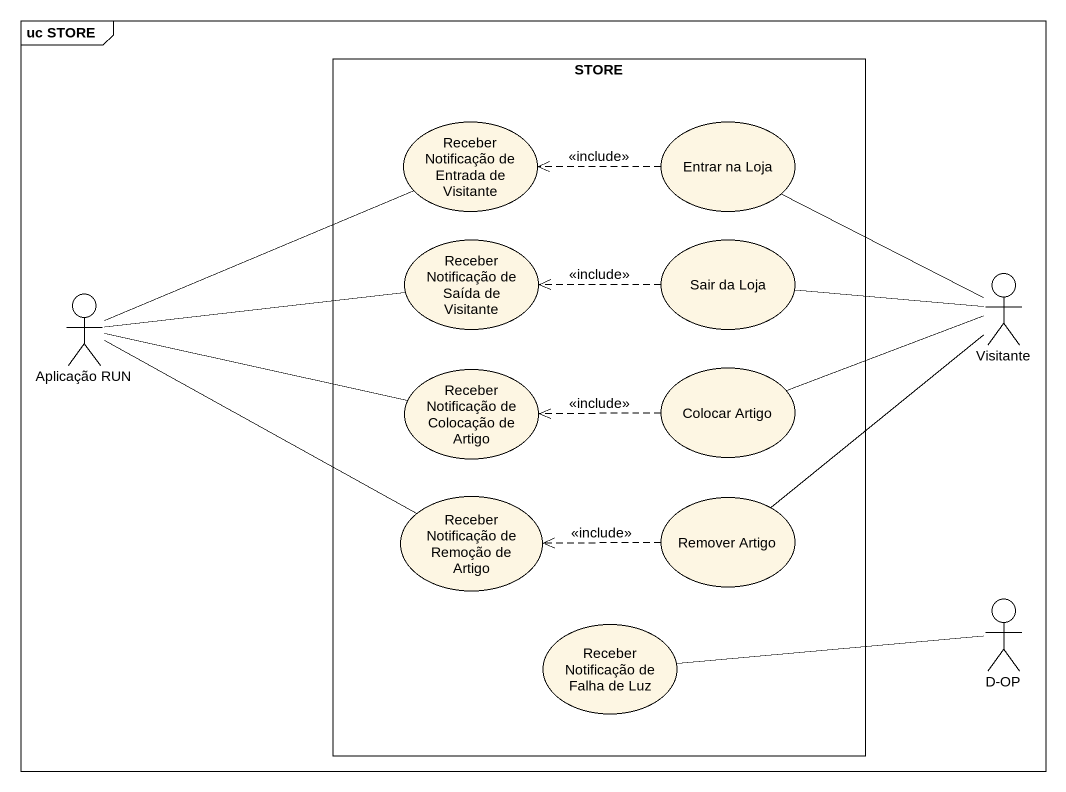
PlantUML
@startuml
mainframe uc STORE
rectangle STORE {
  usecase "Receber Notificação de Entrada de Visitante" as Receber_Notificação_de
  usecase "Entrar na Loja" as Entrar_na_Loja
  usecase "Receber Notificação de Saída de Visitante" as Receber_Notificação_de_2
  usecase "Sair da Loja" as Sair_da_Loja
  usecase "Receber Notificação de Colocação de Artigo" as Receber_Notificação_de_3
  usecase "Colocar Artigo" as Colocar_Artigo
  usecase "Receber Notificação de Remoção de Artigo" as Receber_Notificação_de_4
  usecase "Remover Artigo" as Remover_Artigo
  usecase "Receber Notificação de Falha de Luz" as Receber_Notificação_de_5
}
actor "Aplicação RUN" as Aplicação_RUN
actor Visitante
actor "D-OP" as D_OP
Entrar_na_Loja .left.> Receber_Notificação_de : <<include>>
Sair_da_Loja .left.> Receber_Notificação_de_2 : <<include>>
Aplicação_RUN -right- Receber_Notificação_de
Aplicação_RUN -right- Receber_Notificação_de_2
Aplicação_RUN -right- Receber_Notificação_de_3
Aplicação_RUN -right- Receber_Notificação_de_4
Visitante -left- Entrar_na_Loja
Visitante -left- Sair_da_Loja
Visitante -left- Colocar_Artigo
Visitante -- Remover_Artigo
Colocar_Artigo .left.> Receber_Notificação_de_3 : <<include>>
Remover_Artigo .left.> Receber_Notificação_de_4 : <<include>>
Receber_Notificação_de_5 -right- D_OP
@enduml
